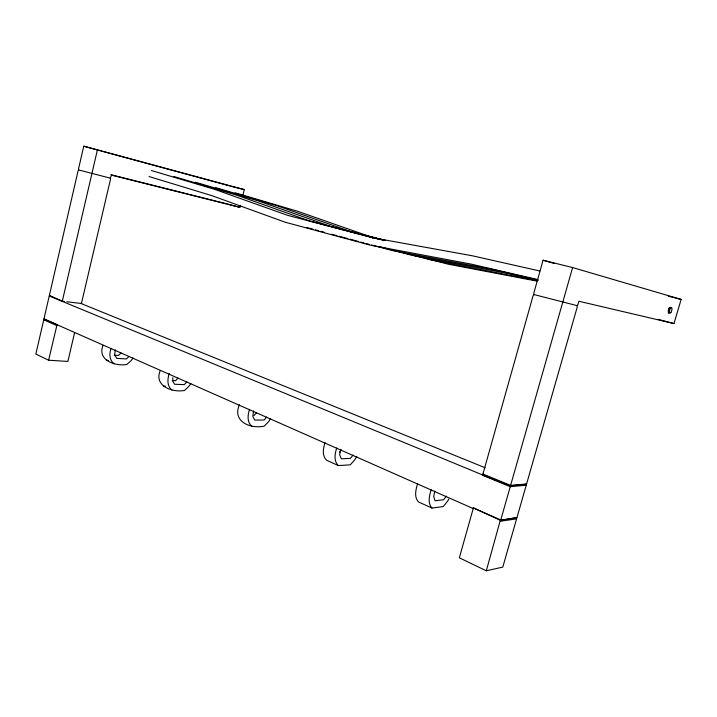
<?xml version="1.0" encoding="UTF-8"?>
<svg xmlns="http://www.w3.org/2000/svg" width="717" height="717" viewBox="0 0 717 717"><rect width="100%" height="100%" fill="white"/><g stroke="black" fill="none" stroke-linecap="round" stroke-linejoin="round"><path stroke-width="1.08" d="M49.24 295.987L483.392 475.263L510.146 485.785L525.489 484.351L526.242 485.194L516.957 517.602L500.314 520.3L474.107 508.228L472.655 508.317L43.952 318.931L49.24 295.987L50.02 295.718L62.487 301.23L64.638 301.49M172.833 377.626L172.851 381.462L174.661 384.276L184.278 384.617L186.85 381.883M668.934 310.004L669.23 308.113L670.476 307.405L670.709 307.826L669.23 308.113L668.459 309.852L668.486 312.836A2.922 1.049 -73.2 0 0 669.266 312.675M44.526 319.531L43.746 319.809L35.85 354.073L48.613 360.212L67.873 361.44L74.595 332.688M242.722 195.866L244.273 189.611L83.755 146.205L78.511 168.97L78.762 169.992L78.09 170.78L49.437 295.108L50.02 295.718M48.613 360.212L57.046 324.676L43.952 318.931M97.467 149.602L62.262 301.382M103.033 345.37C96.965 359.934 114.89 366.495 126.775 364.496L130.754 360.992A11.158 8.317 -64.1 0 0 132.968 357.917M110.92 348.847C109.101 353.929 109.432 360.382 114.146 363.833M115.285 349.887L114.666 354.772L116.728 358.366L126.398 358.93L128.585 356.86M66.798 301.749L80.824 303.434L81.595 302.798L110.526 179.16L110.284 178.148L111.476 175.109L239.872 207.338L240.392 205.25M160.205 370.725C153.805 385.746 172.044 392.853 184.538 390.433L188.58 386.651A11.786 8.219 -65.1 0 0 190.847 383.38M169.293 373.539C167.357 378.979 166.855 386.131 171.963 390.066M239.415 404.782C232.165 421.076 249.408 429.062 264.17 426.176L268.257 422.017A12.646 7.968 -66.1 0 0 270.587 418.459M249.588 409.264C247.715 414.802 246.791 422.062 251.81 426.301M253.612 410.94L252.805 416.21L254.643 420.054L264.098 420.028L266.706 417.034M325.016 442.649C323.188 448.313 321.772 455.689 326.683 460.287L338.334 465.575L350.29 464.84L354.395 460.242A13.578 7.564 -66.9 0 0 356.779 456.379M336.721 447.991C334.92 453.628 333.495 460.959 338.334 465.575M340.602 449.416L339.679 454.847L341.31 458.826L350.452 458.342L353.087 455.053M417.581 483.769C415.833 489.55 413.879 496.926 418.486 501.945L431.948 508.057L443.258 506.578L447.336 501.497A14.591 6.982 -67.6 0 0 448.842 499.077M482.191 474.412L482.577 475.272L483.392 475.263L482.935 474.009L533.089 295.727L534.093 294.579L533.824 293.11L543.074 260.226L572.614 267.558L681.15 299.41L673.971 323.564L578.906 301.248L577.974 304.483L576.979 305.621L577.23 307.082L526.601 483.939L525.489 484.351M431.177 489.756C429.438 495.564 427.386 502.958 431.948 508.057M434.771 491.037L433.704 496.657L435.058 500.771L443.706 499.722L446.341 496.101M472.655 508.317L474.107 508.228L473.032 509.187L459.346 557.826L486.305 570.795L500.314 520.3L516.957 517.602M572.614 267.558L500.762 519.986L473.39 507.932M515.855 518.006L516.607 518.839L502.787 567.111L486.305 570.795M341.462 449.935L339.562 452.4M256.578 412.669L254.015 415.555M178.04 378.092L175.531 380.709L172.304 380.602M121.012 352.988L118.556 355.426L114.236 355.175M669.23 308.113L670.117 307.315L670.709 307.826M81.765 303.345L80.824 303.434L485.131 467.744M500.403 521.259L516.607 518.839M526.242 485.194L510.235 486.709L482.577 475.272M526.601 483.939L510.603 485.427L482.935 474.009M163.207 386.096L165.304 386.158M106.295 360.266L108.401 360.382M536.863 281.082L447.838 264.116L416.102 255.61M539.776 270.999L472.566 255.826L372.087 237.614L372.885 237.82L287.66 215.342L214.625 189.351L151.395 170.521M576.979 305.621L534.093 294.579M537.625 279.531L471.087 264.098L370.115 245.133L285.052 222.171L212.16 195.75L149.055 176.552M538.503 280.159L490.5 269.009L391.742 250.421L371.558 244.999M536.899 280.177L508.792 273.643L411.45 255.234L391.518 249.883M536.863 280.526L430.119 259.796L412.329 255.019M110.284 178.148L78.762 169.992M230.793 186.223L244.273 189.611M668.378 296.202L681.15 299.41M110.821 174.688L226.464 203.745M385.226 240.428L368.045 235.902L297.134 211.121L235.122 192.801M384.814 240.455L349.439 231.143L277.945 206.057L215.548 187.585M382.322 239.953L329.892 226.142L257.842 200.751L195.132 182.154M378.54 239.128L309.323 220.881L236.762 195.185L173.765 176.472M227.495 204.022L239.872 207.338M658.125 319.325L673.971 323.564M396.268 250.708L399.486 251.568M401.619 252.142L410.187 254.445M378.693 246.433L389.376 249.31M306.786 227.531L313.266 229.279M315.426 229.861L318.662 230.731M320.822 231.313L324.066 232.191M331.621 234.226L337.017 235.678M339.177 236.26L347.808 238.591M349.968 239.173L358.608 241.504M360.768 242.086L364.003 242.955M366.163 243.538L369.398 244.416M83.755 146.205L101.491 151.027M102.531 151.314L229.709 185.927M543.074 260.226L554.214 263.471M43.746 319.809L56.661 325.509M56.867 324.622L57.037 325.186M668.459 309.852L668.486 312.836L668.459 309.852M670.924 312.442A2.922 1.049 -73.2 0 0 671.677 307.718A2.922 1.049 -73.2 0 0 669.445 311.133A2.922 1.049 -73.2 0 0 670.924 312.442"/></g></svg>
